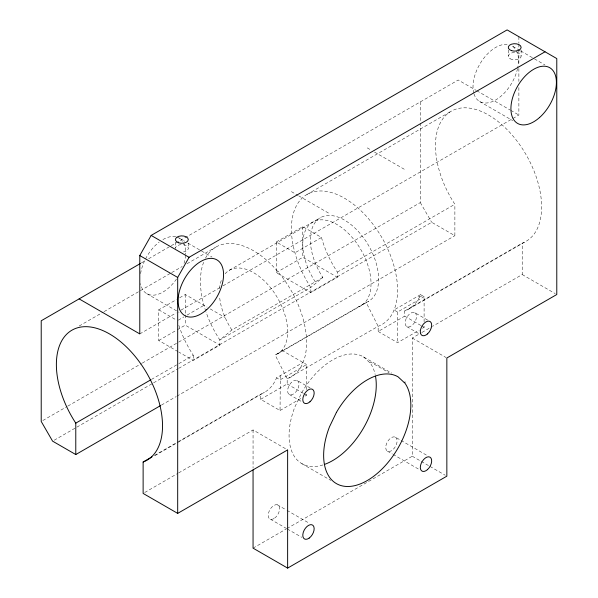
<?xml version="1.0" encoding="UTF-8"?>
<svg xmlns="http://www.w3.org/2000/svg" width="598" height="598" viewBox="0 0 598 598"><rect width="100%" height="100%" fill="white"/><g stroke="black" fill="none" stroke-linecap="round" stroke-linejoin="round"><path stroke-width="0.45" stroke-dasharray="2.99 2.24" d="M280.312 375.611L280.043 410.512L260.638 399.307L260.638 394.157A75.056 43.333 60 0 0 276.007 379.102L276.493 377.816L303.029 362.5M424.102 321.776L424.102 296.705L420.544 294.65L420.058 295.935A75.056 43.333 60 0 1 404.697 310.982L404.697 316.14L378.16 331.464L378.16 326.306L366.133 302.446A48.251 27.859 60 0 0 369.392 246.937A48.251 27.859 60 0 0 319.586 218.188A48.251 27.859 60 0 0 322.845 277.45L310.825 287.429L219.84 339.956L219.84 345.113L193.304 360.437L178.832 352.08M322.845 277.45L231.867 329.984L219.84 339.956A75.056 43.333 60 0 1 206.101 312.208M141.367 262.956L145.486 260.579M148.64 258.755L458.218 80.02L476.008 90.291M79.168 326.007L103.312 312.074M104.119 311.603L139.528 291.159M140.328 290.695L170.916 273.039M171.716 272.576L182.181 266.536M187.01 263.748L215.983 247.019M306.961 194.492L451.019 111.325M178.032 351.617L158.739 340.479L158.739 309.831L176.425 299.62M179.647 297.767L185.275 294.515L207.125 307.133M276.254 241.988L302.79 226.664L321.507 237.473L321.993 239.32A75.056 43.333 60 0 0 337.362 272.105L337.362 277.263L310.825 292.586L276.254 272.628L276.254 241.988L294.971 252.79L321.507 237.473M229.385 270.236L320.364 217.709M139.782 333.908L176.156 312.911M181.007 310.108L219.802 287.705M223.039 285.844L518.877 115.04L518.877 86.127M178.256 320.177L183.885 316.925M187.107 315.071L203.993 305.324M158.739 340.479L176.425 330.26M177.232 329.797L185.275 325.155L219.84 345.113M276.254 272.628L302.79 257.304L337.362 277.263M42.832 420.521L67.081 406.52M67.888 406.057L141.449 363.591M142.257 363.121L177.823 342.587M178.63 342.123L420.312 202.587L420.312 123.352M151.444 379.446L178.01 364.107M178.817 363.644L193.304 355.279A75.056 43.333 60 0 1 178.72 325.006M337.362 272.105L454.876 204.262A75.056 43.333 60 0 1 449.808 112.065A75.056 43.333 60 0 1 527.279 156.796A75.056 43.333 60 0 1 522.218 243.139L522.218 274.557L432.489 326.359M54.209 440.225L76.028 427.622M76.836 427.159L152.819 383.288M153.626 382.825L177.875 368.824M178.682 368.353L431.681 222.292L454.876 235.679L454.876 204.262M161.467 405.078L176.014 396.683M176.821 396.212L454.876 235.679M260.638 399.307L287.175 383.991L287.175 378.833L275.155 354.973L366.133 302.446M277.636 353.807L368.615 301.28M420.544 294.65L394.007 309.973L397.565 312.021L424.102 296.705L416.724 296.855M306.58 389.619L306.58 364.548L280.043 379.872L276.493 377.816M154.389 455.497L177.733 442.019M178.54 441.556L260.638 394.157M404.697 310.982L522.218 243.139M155.032 455.549L264.503 392.34M408.554 309.173L526.076 241.323M280.043 410.512L301.758 397.976M304.973 396.123L306.58 395.196L306.58 393.335M378.16 331.464L397.565 342.661L419.273 330.126M422.494 328.272L424.102 327.345L424.102 325.484M144.738 492.49L177.883 473.354M178.69 472.891L253.059 429.955L287.631 449.913M369.699 362.612L370.581 362.104L389.066 372.778M287.003 528.542L412.276 456.222L412.276 338.027L421.171 332.892M421.979 332.428L431.681 326.829M253.059 548.142L286.195 529.013M519.901 50.471L511.836 45.814A32.165 18.575 -60 0 1 515.446 49.171M520.709 50.942L533.61 58.387M534.418 58.858L544.905 64.905M476.823 90.761L509.974 109.905M510.789 110.368L518.877 115.04M479.663 101.533L512.733 120.624M367.239 147.87L371.268 150.195M374.498 152.064L405.145 169.757M522.218 274.557L555.176 293.588M291.42 191.644L297.871 195.367M298.679 195.838L329.326 213.531M414.855 312.717A8.043 4.642 -60 0 1 412.306 325.177A8.043 4.642 -60 0 1 405.339 321.156A8.043 4.642 -60 0 1 414.855 312.717L427.622 320.094M404.697 316.14L420.865 325.476M421.672 325.94L424.102 327.345M406.812 326.65L419.579 334.02M412.276 338.027L446.041 357.522M178.989 237.982L184.633 241.241M187.862 243.102L200.764 250.555M201.571 251.018L212.058 257.073M322.957 464.938A61.654 35.596 -60 0 1 294.911 406.879L301.841 392.46A61.654 35.596 -60 0 1 363.494 356.864L391.63 373.107M210.257 308.942L225.14 317.531M281.875 350.286L306.58 364.548M146.824 293.7L179.086 312.32M297.333 380.567A8.043 4.642 -60 0 1 294.784 393.028A8.043 4.642 -60 0 1 287.817 389.006A8.043 4.642 -60 0 1 297.333 380.567L310.1 387.938M395.45 437.213A8.043 4.642 -60 0 1 392.901 449.674A8.043 4.642 -60 0 1 385.934 445.652A8.043 4.642 -60 0 1 395.45 437.213L400.271 440.001M401.079 440.464L427.607 455.781M158.739 309.831L176.672 320.192M287.175 383.991L303.35 393.327M304.158 393.79L306.58 395.196M412.276 456.222L429.162 465.962M429.962 466.433L445.241 475.246M289.29 394.493L302.065 401.871M387.407 451.146L392.228 453.927M393.036 454.39L419.564 469.707M301.841 463.652L330.784 480.358M277.39 504.824L286.233 509.93M287.033 510.393L309.547 523.392M270.431 519.228L286.509 528.512M287.317 528.976L301.781 537.333M363.494 356.864L370.424 363.285A61.654 35.596 -60 0 1 375.17 374.505M420.312 202.587L431.681 222.292M521.135 50.038L521.135 56.167M518.877 36.687L518.877 43.213M518.877 44.147L518.877 48.812M518.877 49.746L518.877 64.666M518.877 68.404L518.877 81.463M508.27 50.038L508.27 56.167M420.312 101.907L420.312 122.418M397.565 312.021L397.565 342.661M310.825 292.586L310.825 287.429A75.056 43.333 60 0 1 295.457 254.636L293.7 247.961A75.056 43.333 60 0 1 344.493 198.207A75.056 43.333 60 0 1 395.278 306.61L393.521 311.259A75.056 43.333 60 0 1 378.16 326.306L287.175 378.833A75.056 43.333 60 0 0 302.543 363.786L304.3 359.136A75.056 43.333 60 0 0 271.798 265.049A75.056 43.333 60 0 0 204.815 259.532M302.79 226.664L302.79 257.304M253.059 429.955L253.059 468.107M193.304 355.279L193.304 360.437M188.295 243.08L188.295 248.327M185.275 294.515L185.275 314.01M185.275 314.944L185.275 325.155M175.423 242.205L175.423 248.327A6.436 3.715 0 0 1 181.299 244.627A6.436 3.715 0 0 1 188.198 247.684A6.436 3.715 0 0 1 183.526 251.915M315.266 281.83A48.251 27.859 60 0 1 312.007 222.561A48.251 27.859 60 0 1 361.812 251.317A48.251 27.859 60 0 1 358.553 306.819M205.817 311.364A75.056 43.333 60 0 1 204.479 307.163L202.722 300.488A75.056 43.333 60 0 1 203.836 261.76M231.867 329.984A48.251 27.859 60 0 1 219.556 296.279M219.556 288.557A48.251 27.859 60 0 1 221.985 278.75M225.14 273.757A48.251 27.859 60 0 1 276.418 296.062A48.251 27.859 60 0 1 275.155 354.973M516.358 50.666A32.165 18.575 -60 0 1 517.719 67.791M517.539 68.621A32.165 18.575 -60 0 1 495.914 99.844A32.165 18.575 -60 0 1 474.057 94.088M473.78 93.153A32.165 18.575 -60 0 1 481.906 60.832A32.165 18.575 -60 0 1 507.119 44.364M176.754 237.01A32.165 18.575 -60 0 1 182.607 241.338M183.519 242.833A32.165 18.575 -60 0 1 185.604 254.449M185.544 255.339A32.165 18.575 -60 0 1 184.042 263.329M176.485 279.064A32.165 18.575 -60 0 1 140.56 283.631M140.597 273.585A32.165 18.575 -60 0 1 145.067 259.846M145.486 259.009A32.165 18.575 -60 0 1 159.195 242.07M162.903 239.574A32.165 18.575 -60 0 1 175.947 236.793M510.154 58.791A6.436 3.715 0 0 0 520.918 57.124A6.436 3.715 0 0 0 513.039 52.579A6.436 3.715 0 0 0 510.154 58.791M274.632 518.13A8.043 4.642 -60 0 0 278.436 505.437A8.043 4.642 -60 0 0 268.666 512.523A8.043 4.642 -60 0 0 274.632 518.13"/><path stroke-width="0.9" d="M79.123 298.888L139.782 333.908L139.782 255.555L151.152 235.418L507.119 29.9L556.783 58.574L556.783 294.515L446.848 357.985L446.848 476.172L287.631 568.1L253.059 548.142L253.059 469.968M140.56 263.419L41.217 320.775L41.217 421.455L52.587 441.152L75.782 454.547L75.782 423.13A75.056 43.333 60 0 1 70.721 330.933A75.056 43.333 60 0 1 148.192 375.664A75.056 43.333 60 0 1 143.124 462.007L143.124 493.425L177.688 513.383L177.688 277.442L189.065 257.304L545.032 51.787M75.782 423.13L150.644 379.909M75.782 454.547L160.653 405.549M143.124 462.007L151.974 456.894M177.688 513.383L287.631 449.913L287.631 568.1M404.263 382.571L405.145 382.062M151.152 235.418L189.065 257.304M139.782 255.555L177.688 277.442M375.499 376.157A61.654 35.596 -60 0 1 324.55 464.399M336.412 412.411L329.483 426.837A61.654 35.596 -60 0 0 367.239 480.553A61.654 35.596 -60 0 0 404.988 383.243L398.066 376.822A61.654 35.596 -60 0 0 336.412 412.411M511.484 50.628A6.436 3.715 0 0 0 521.135 47.406A6.436 3.715 0 0 0 511.484 44.192A6.436 3.715 0 0 0 511.484 50.628M178.645 242.788A6.436 3.715 0 0 0 188.295 239.574A6.436 3.715 0 0 0 178.645 236.359A6.436 3.715 0 0 0 178.645 242.788M539.546 117.529A32.165 18.575 -60 0 0 549.741 67.701A32.165 18.575 -60 0 0 511.686 101.451A32.165 18.575 -60 0 0 539.546 117.529M206.699 309.697A32.165 18.575 -60 0 0 216.902 259.868A32.165 18.575 -60 0 0 178.847 293.611A32.165 18.575 -60 0 0 206.699 309.697M427.465 469.632A8.043 4.642 -60 0 0 430.014 457.171A8.043 4.642 -60 0 0 420.506 465.61A8.043 4.642 -60 0 0 427.465 469.632M309.196 538.08A8.043 4.642 -60 0 0 313.001 525.395A8.043 4.642 -60 0 0 303.231 532.482A8.043 4.642 -60 0 0 309.196 538.08M427.465 333.931A8.043 4.642 -60 0 0 430.014 321.477A8.043 4.642 -60 0 0 420.506 329.909A8.043 4.642 -60 0 0 427.465 333.931M309.951 401.781A8.043 4.642 -60 0 0 312.5 389.32A8.043 4.642 -60 0 0 302.984 397.76A8.043 4.642 -60 0 0 309.951 401.781"/></g></svg>
